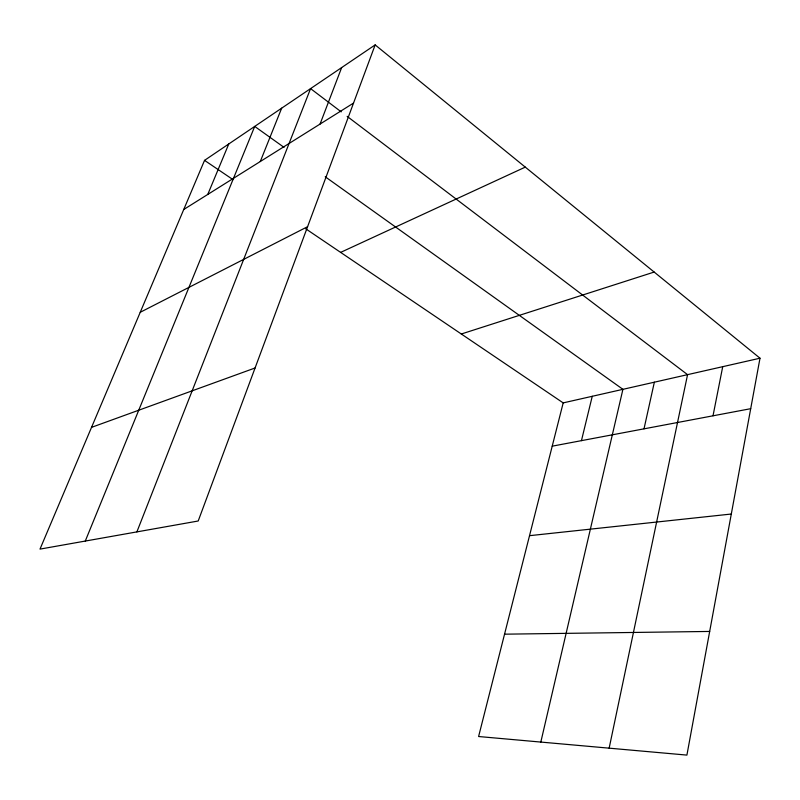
<?xml version="1.0" encoding="UTF-8"?>
<svg xmlns="http://www.w3.org/2000/svg" width="800" height="800" viewBox="0 0 800 800"><rect width="100%" height="100%" fill="white"/><g stroke="black" fill="none" stroke-linecap="round" stroke-linejoin="round"><path stroke-width="1.2" d="M760 358.21L686.91 755.1L478.6 736.52L563.19 402.89L760 358.21L375.16 44.9L204.54 160.37L40 549.11L198.2 521L375.16 44.9M713.02 415.8L722.72 366.67M609.15 748.17L687.57 374.65L347.14 116.35M644.01 428.84L654.35 382.2M540.82 742.07L622.92 389.33L325.22 176.76M581.45 440.65L592.25 396.29M320.06 124.07L341.65 67.58M136.89 531.89L310.57 88.61L341.21 111.86M260.29 161.52L281.66 108.17M85.28 541.06L254.71 126.42L284.04 147.36M207.77 194.43L228.78 143.96M183.75 209.49L353.53 103.09M140.24 312.29L307.59 226.69M340.63 252.39L525.29 167.12M91.53 427.36L255.08 367.98M461.31 334L654.18 272.05M552.22 446.17L750.7 408.69M529.52 535.68L731.31 514.03M504.55 634.18L709.69 631.44M204.54 160.37L232.96 179.59M305.76 228.81L563.19 402.89"/></g></svg>
